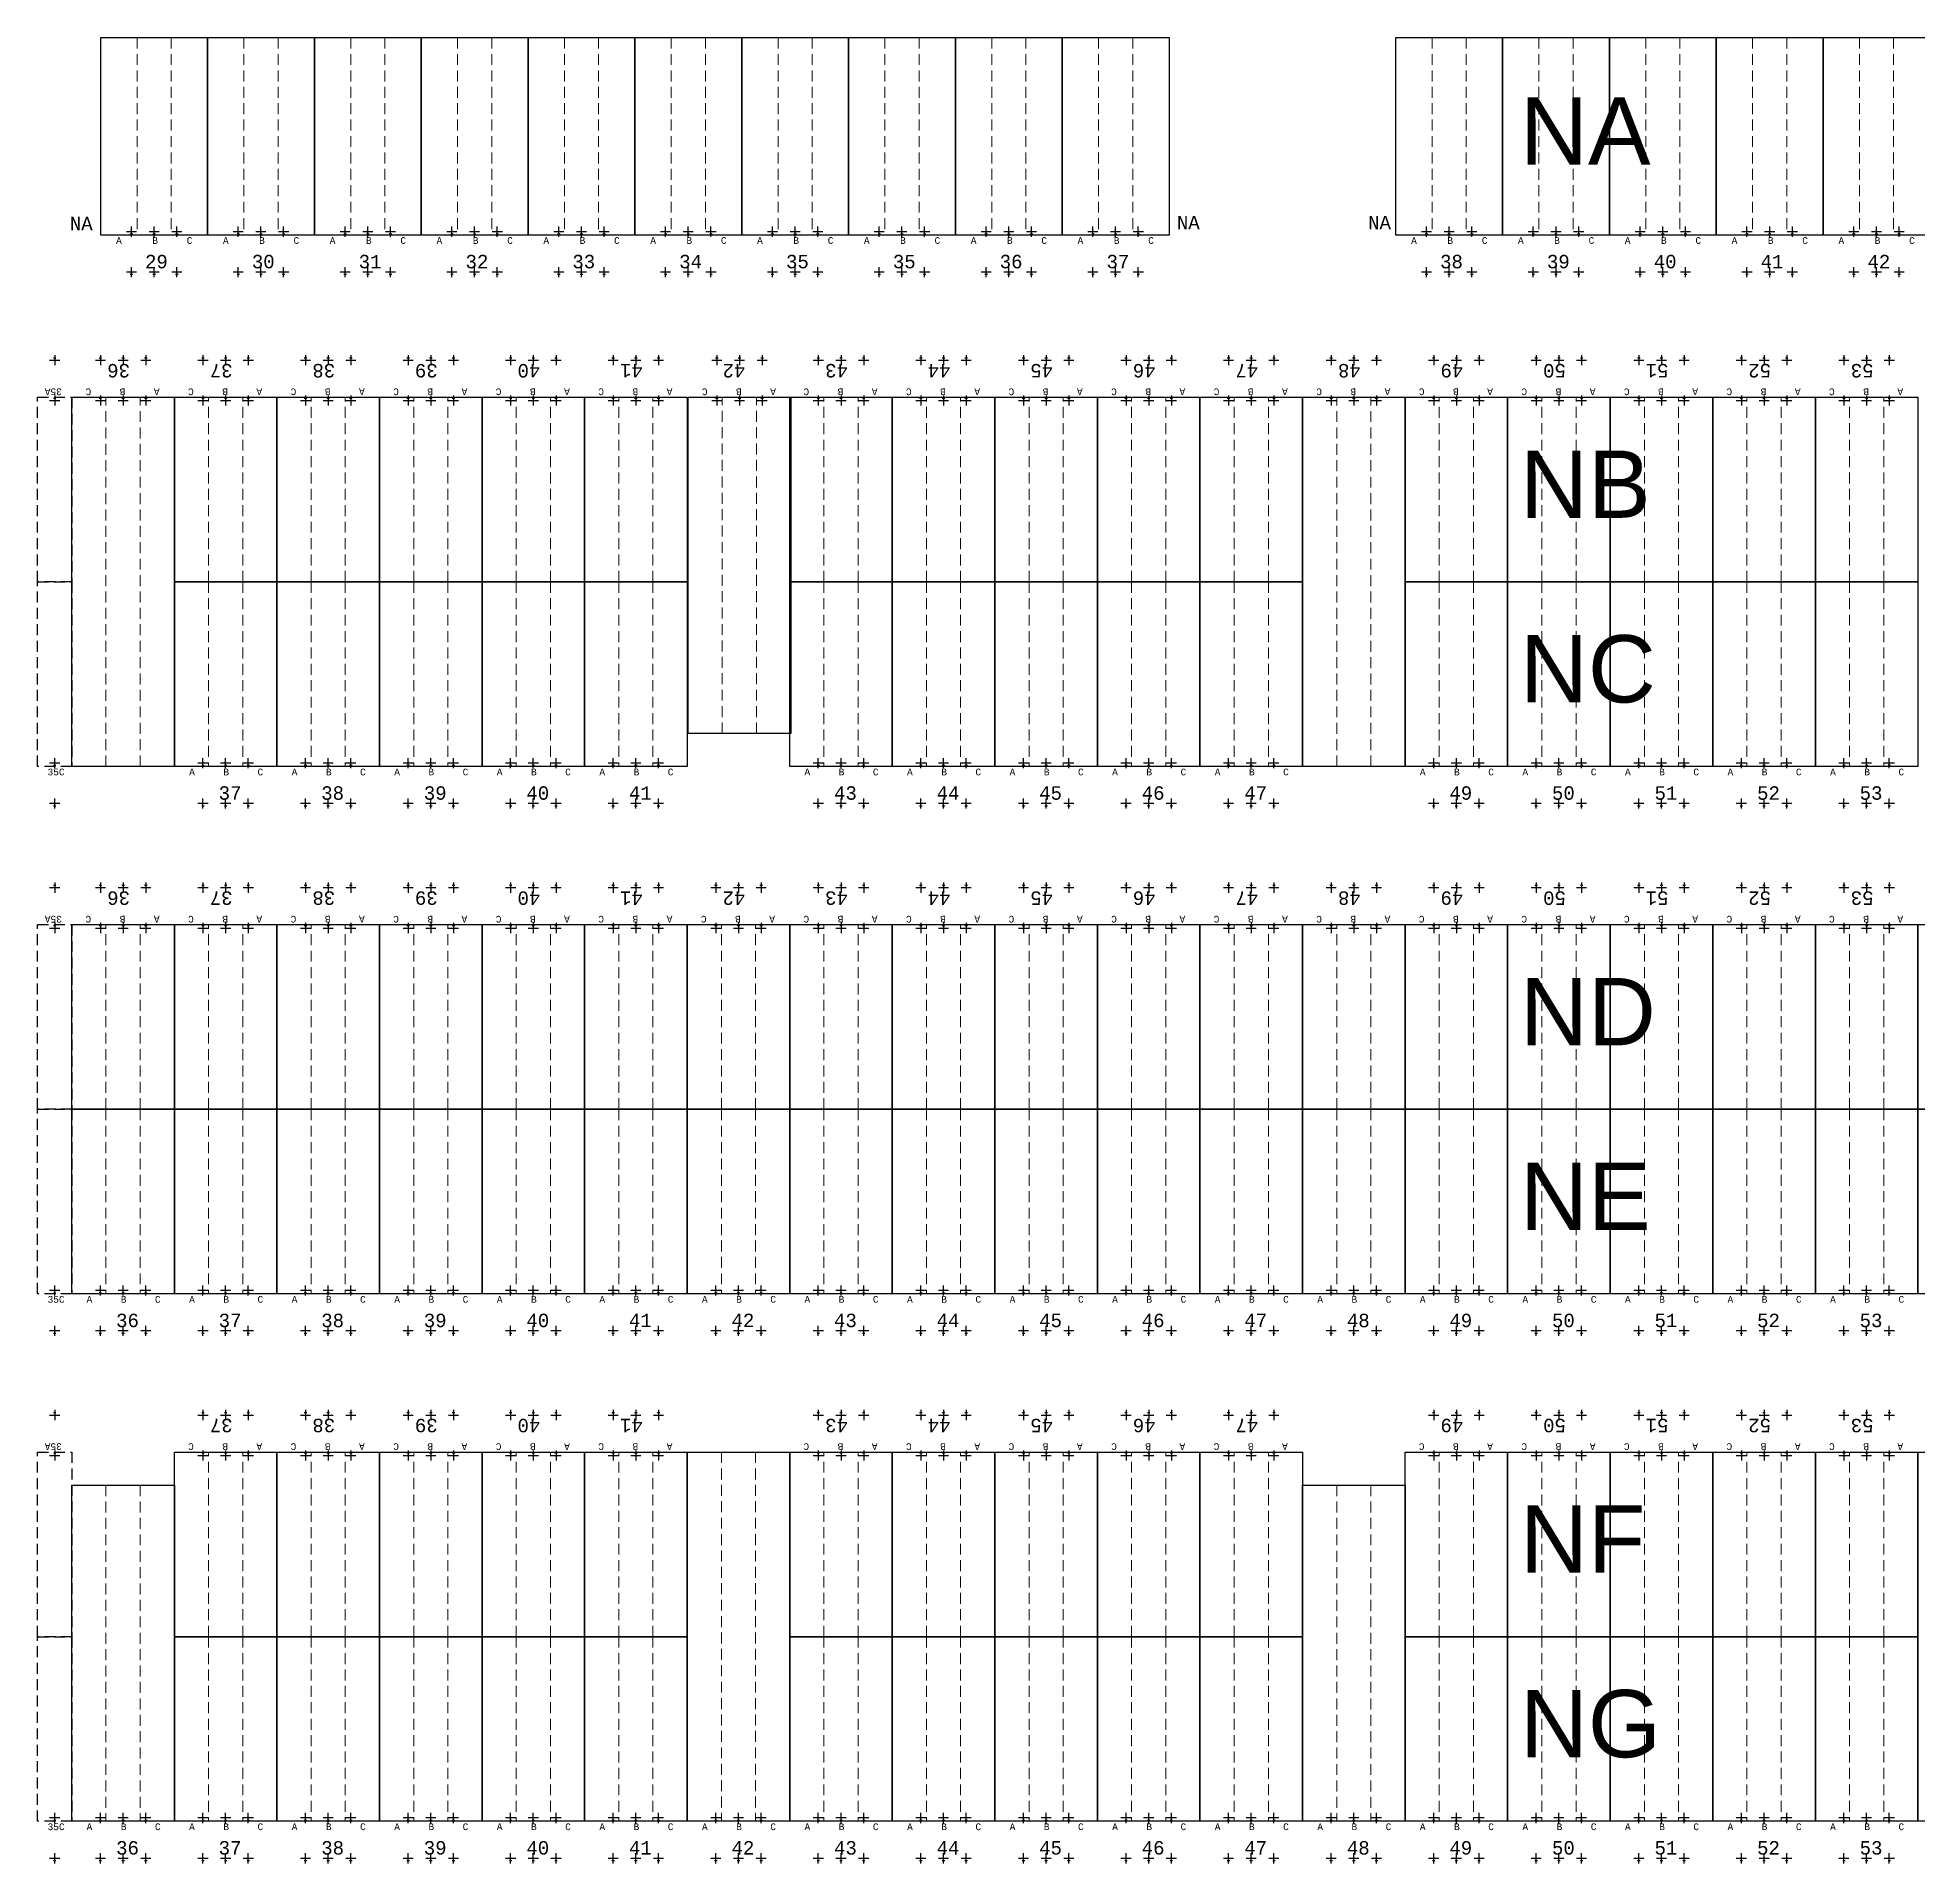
# Model space of a CAD drawing. Header units: millimetres. Extents: x 943 to 655635, y 611 to 177910.
# Drawn here: x 472979 to 528874, y 123657 to 177910 of the extents above; entities that cross this region are included whole.
import ezdxf

# ---------------------------------------------------------------- set-up
doc = ezdxf.new("R2010")
doc.units = ezdxf.units.MM
doc.linetypes.add('DASHED', pattern=[0.75, 0.5, -0.25])
doc.layers.add('Bin location transponder', color=250, linetype='Continuous')
doc.layers.add('WF_numbers', color=6, linetype='Continuous')
for name, color, linetype, lineweight in [('WF buffer', 1, 'DASHED', 30), ('WF transponder', 3, 'Continuous', 30), ('WF_all_bays', 5, 'Continuous', 30), ('WF_sketch_stock_areas', 30, 'Continuous', 30), ('WF_text', 252, 'Continuous', 30)]:
    doc.layers.add(name, color=color, linetype=linetype, lineweight=lineweight)
doc.styles.add('WF_txt', font='consola.ttf')
doc.styles.add('WF_txt_notes', font='arial.ttf')

# ---------------------------------------------------------------- blocks, each defined once
blk = doc.blocks.new('Bin location transponder')
at = {"layer": 'Bin location transponder', "color": 3, "lineweight": 30}
for p, q in [((-600, 0), (600, 0)), ((-150, 300), (150, 300)), ((0, 600), (0, -600))]:
    blk.add_line(p, q, dxfattribs=at)
blk = doc.blocks.new('WF 10x18ft bay')
at = {"layer": 'WF_all_bays', "linetype": 'DASHED', "lineweight": 5, "ltscale": 650}
for p, q in [((1016, 5486), (1016, 0)), ((2032, 5486), (2032, 0))]:
    blk.add_line(p, q, dxfattribs=at)
at = {"layer": 'WF_all_bays'}
blk.add_lwpolyline([(0, 5486), (3048, 5486), (3048, 0), (0, 0)], close=True, dxfattribs=at)
at = {"layer": 'WF transponder', "xscale": 0.25, "yscale": 0.25, "zscale": 0.25, "rotation": 180.0000000062352}
for p in [(850, 100), (1524, 100), (2198, 100), (850, -1100), (1524, -1100), (2198, -1100)]:
    blk.add_blockref('Bin location transponder', p, dxfattribs=at)
at = {"layer": 'WF_numbers', "linetype": 'DASHED', "char_height": 200, "attachment_point": 1, "rotation": 0, "style": 'WF_txt'}
for s, insert in [('A', (439, -62, -723)), ('B', (1455, -62, -723)), ('C', (2471, -62, -723))]:
    blk.add_mtext_dynamic_manual_height_columns(s, width=423.53, gutter_width=2118, heights=[0], dxfattribs=dict(at, insert=insert))
blk = doc.blocks.new('WF 10x36ft bay')
at = {"layer": 'WF_all_bays', "linetype": 'DASHED', "lineweight": 5, "ltscale": 650}
for p, q in [((1016, 10973), (1016, 0)), ((2032, 10973), (2032, 0))]:
    blk.add_line(p, q, dxfattribs=at)
at = {"layer": 'WF_all_bays'}
blk.add_lwpolyline([(0, 10973), (3048, 10973), (3048, 0), (0, 0)], close=True, dxfattribs=at)
at = {"layer": 'WF transponder', "xscale": 0.25, "yscale": 0.25, "zscale": 0.25, "rotation": 180.0000000062352}
for p in [(850, 100), (1524, 100), (2198, 100), (850, -1100), (1524, -1100), (2198, -1100)]:
    blk.add_blockref('Bin location transponder', p, dxfattribs=at)
at = {"layer": 'WF_numbers', "linetype": 'DASHED', "char_height": 200, "attachment_point": 1, "rotation": 0, "style": 'WF_txt'}
for s, insert in [('A', (439, -62, -723)), ('B', (1455, -62, -723)), ('C', (2471, -62, -723))]:
    blk.add_mtext_dynamic_manual_height_columns(s, width=423.53, gutter_width=2118, heights=[0], dxfattribs=dict(at, insert=insert))
blk = doc.blocks.new('WF 40x216in buffer')
at = {"layer": 'WF buffer', "ltscale": 650}
blk.add_lwpolyline([(0, 5486), (1016, 5486), (1016, 0), (0, 0)], close=True, dxfattribs=at)
at = {"layer": 'WF transponder', "xscale": 0.25, "yscale": 0.25, "zscale": 0.25, "rotation": 180.0000000062352}
for p in [(508, 100), (508, -1100)]:
    blk.add_blockref('Bin location transponder', p, dxfattribs=at)
blk = doc.blocks.new('WF 125x231in bay')
at = {"layer": 'WF_all_bays', "linetype": 'DASHED', "lineweight": 5, "ltscale": 650}
for p, q in [((1079, 5867), (1079, 0)), ((2095, 5867), (2095, 0))]:
    blk.add_line(p, q, dxfattribs=at)
at = {"layer": 'WF_all_bays'}
blk.add_lwpolyline([(0, 5867), (3175, 5867), (3175, 0), (0, 0)], close=True, dxfattribs=at)
at = {"layer": 'WF transponder', "xscale": 0.25, "yscale": 0.25, "zscale": 0.25, "rotation": 180.0000000062352}
for p in [(913, 100), (1587, 100), (2261, 100), (913, -1100), (1587, -1100), (2261, -1100)]:
    blk.add_blockref('Bin location transponder', p, dxfattribs=at)
at = {"layer": 'WF_numbers', "linetype": 'DASHED', "char_height": 200, "attachment_point": 1, "rotation": 0, "style": 'WF_txt'}
for s, insert in [('A', (457, -62, -723)), ('B', (1532, -62, -723)), ('C', (2556, -62, -723))]:
    blk.add_mtext_dynamic_manual_height_columns(s, width=423.53, gutter_width=2118, heights=[0], dxfattribs=dict(at, insert=insert))
blk = doc.blocks.new('WF 10x34ft bay')
at = {"layer": 'WF_all_bays', "linetype": 'DASHED', "lineweight": 5, "ltscale": 650}
for p, q in [((1016, 9990), (1016, 0)), ((2032, 9990), (2032, 0))]:
    blk.add_line(p, q, dxfattribs=at)
at = {"layer": 'WF_all_bays'}
blk.add_lwpolyline([(0, 9990), (3048, 9990), (3048, 0), (0, 0)], close=True, dxfattribs=at)
at = {"layer": 'WF transponder', "xscale": 0.25, "yscale": 0.25, "zscale": 0.25, "rotation": 180}
for p in [(850, 100), (1524, 100), (2198, 100), (850, -1100), (1524, -1100), (2198, -1100)]:
    blk.add_blockref('Bin location transponder', p, dxfattribs=at)
at = {"layer": 'WF_numbers', "linetype": 'DASHED', "char_height": 200, "attachment_point": 1, "rotation": 0, "style": 'WF_txt'}
for s, insert in [('A', (439, -62, -723)), ('B', (1455, -62, -723)), ('C', (2471, -62, -723))]:
    blk.add_mtext_dynamic_manual_height_columns(s, width=423.53, gutter_width=2118, heights=[0], dxfattribs=dict(at, insert=insert))

msp = doc.modelspace()

# ---------------------------------------------------------------- block references
at = {"layer": 'WF_all_bays'}
for name, p in [('WF 125x231in bay', (474854, 172043, -162219)), ('WF 125x231in bay', (478029, 172043, -162219)), ('WF 125x231in bay', (481204, 172043, -162219)), ('WF 125x231in bay', (484379, 172043, -162219)), ('WF 125x231in bay', (487554, 172043, -162219)), ('WF 125x231in bay', (490729, 172043, -162219)), ('WF 125x231in bay', (493904, 172043, -162219)), ('WF 125x231in bay', (497079, 172043, -162219)), ('WF 125x231in bay', (500254, 172043, -162219)), ('WF 125x231in bay', (503429, 172043, -162219)), ('WF 125x231in bay', (513342, 172043, -162219)), ('WF 125x231in bay', (516517, 172043, -162219)), ('WF 125x231in bay', (519692, 172043, -162219)), ('WF 125x231in bay', (522867, 172043, -162219)), ('WF 125x231in bay', (526042, 172043, -162219)), ('WF 10x18ft bay', (477043, 156251, -162219)), ('WF 10x18ft bay', (480091, 156251, -162219)), ('WF 10x18ft bay', (483139, 156251, -162219)), ('WF 10x18ft bay', (486187, 156251, -162219)), ('WF 10x18ft bay', (489235, 156251, -162219)), ('WF 10x18ft bay', (495331, 156251, -162219)), ('WF 10x18ft bay', (498379, 156251, -162219)), ('WF 10x18ft bay', (501427, 156251, -162219)), ('WF 10x18ft bay', (504475, 156251, -162219)), ('WF 10x18ft bay', (507523, 156251, -162219)), ('WF 10x18ft bay', (513619, 156251, -162219)), ('WF 10x18ft bay', (516667, 156251, -162219)), ('WF 10x18ft bay', (519715, 156251, -162219)), ('WF 10x18ft bay', (522763, 156251, -162219)), ('WF 10x18ft bay', (525811, 156251, -162219)), ('WF 10x18ft bay', (473995, 140579, -162219)), ('WF 10x18ft bay', (477043, 140579, -162219)), ('WF 10x18ft bay', (480091, 140579, -162219)), ('WF 10x18ft bay', (483139, 140579, -162219)), ('WF 10x18ft bay', (486187, 140579, -162219)), ('WF 10x18ft bay', (489235, 140579, -162219)), ('WF 10x18ft bay', (492283, 140579, -162219)), ('WF 10x18ft bay', (495331, 140579, -162219)), ('WF 10x18ft bay', (498379, 140579, -162219)), ('WF 10x18ft bay', (501427, 140579, -162219)), ('WF 10x18ft bay', (504475, 140579, -162219)), ('WF 10x18ft bay', (507523, 140579, -162219)), ('WF 10x18ft bay', (510571, 140579, -162219)), ('WF 10x18ft bay', (513619, 140579, -162219)), ('WF 10x18ft bay', (516667, 140579, -162219)), ('WF 10x18ft bay', (519715, 140579, -162219)), ('WF 10x18ft bay', (522763, 140579, -162219)), ('WF 10x18ft bay', (525811, 140579, -162219)), ('WF 10x18ft bay', (528859, 140579, -162219)), ('WF 10x36ft bay', (492283, 124907, -162219)), ('WF 10x36ft bay', (528859, 124907, -162219)), ('WF 10x18ft bay', (477043, 124907, -162219)), ('WF 10x18ft bay', (480091, 124907, -162219)), ('WF 10x18ft bay', (483139, 124907, -162219)), ('WF 10x18ft bay', (486187, 124907, -162219)), ('WF 10x18ft bay', (489235, 124907, -162219)), ('WF 10x18ft bay', (495331, 124907, -162219)), ('WF 10x18ft bay', (498379, 124907, -162219)), ('WF 10x18ft bay', (501427, 124907, -162219)), ('WF 10x18ft bay', (504475, 124907, -162219)), ('WF 10x18ft bay', (507523, 124907, -162219)), ('WF 10x18ft bay', (513619, 124907, -162219)), ('WF 10x18ft bay', (516667, 124907, -162219)), ('WF 10x18ft bay', (519715, 124907, -162219)), ('WF 10x18ft bay', (522763, 124907, -162219)), ('WF 10x18ft bay', (525811, 124907, -162219))]:
    msp.add_blockref(name, p, dxfattribs=at)
for name, p, rotation in [('WF 10x36ft bay', (477043, 167224, -162219), 180.0000000000523), ('WF 10x18ft bay', (480091, 167224, -162219), 179.9999999999069), ('WF 10x18ft bay', (483139, 167224, -162219), 179.9999999999069), ('WF 10x18ft bay', (486187, 167224, -162219), 179.9999999999069), ('WF 10x18ft bay', (489235, 167224, -162219), 179.9999999999069), ('WF 10x18ft bay', (492283, 167224, -162219), 179.9999999999069), ('WF 10x18ft bay', (498379, 167224, -162219), 179.9999999999069), ('WF 10x18ft bay', (501427, 167224, -162219), 179.9999999999069), ('WF 10x18ft bay', (504475, 167224, -162219), 179.9999999999069), ('WF 10x18ft bay', (507523, 167224, -162219), 179.9999999999069), ('WF 10x18ft bay', (510571, 167224, -162219), 179.9999999999069), ('WF 10x36ft bay', (513619, 167224, -162219), 180.0000000000523), ('WF 10x18ft bay', (516667, 167224, -162219), 179.9999999999069), ('WF 10x18ft bay', (519715, 167224, -162219), 179.9999999999069), ('WF 10x18ft bay', (522763, 167224, -162219), 179.9999999999069), ('WF 10x18ft bay', (525811, 167224, -162219), 179.9999999999069), ('WF 10x18ft bay', (528859, 167224, -162219), 179.9999999999069), ('WF 10x18ft bay', (477043, 151552, -162219), 179.9999999999069), ('WF 10x18ft bay', (480091, 151552, -162219), 179.9999999999069), ('WF 10x18ft bay', (483139, 151552, -162219), 179.9999999999069), ('WF 10x18ft bay', (486187, 151552, -162219), 179.9999999999069), ('WF 10x18ft bay', (489235, 151552, -162219), 179.9999999999069), ('WF 10x18ft bay', (492283, 151552, -162219), 179.9999999999069), ('WF 10x18ft bay', (495331, 151552, -162219), 179.9999999999069), ('WF 10x18ft bay', (498379, 151552, -162219), 179.9999999999069), ('WF 10x18ft bay', (501427, 151552, -162219), 179.9999999999069), ('WF 10x18ft bay', (504475, 151552, -162219), 179.9999999999069), ('WF 10x18ft bay', (507523, 151552, -162219), 179.9999999999069), ('WF 10x18ft bay', (510571, 151552, -162219), 179.9999999999069), ('WF 10x18ft bay', (513619, 151552, -162219), 179.9999999999069), ('WF 10x18ft bay', (516667, 151552, -162219), 179.9999999999069), ('WF 10x18ft bay', (519715, 151552, -162219), 179.9999999999069), ('WF 10x18ft bay', (522763, 151552, -162219), 179.9999999999069), ('WF 10x18ft bay', (525811, 151552, -162219), 179.9999999999069), ('WF 10x18ft bay', (528859, 151552, -162219), 179.9999999999069), ('WF 10x18ft bay', (531907, 151552, -162219), 179.9999999999069), ('WF 10x18ft bay', (480091, 135880, -162219), 179.9999999999069), ('WF 10x18ft bay', (483139, 135880, -162219), 179.9999999999069), ('WF 10x18ft bay', (486187, 135880, -162219), 179.9999999999069), ('WF 10x18ft bay', (489235, 135880, -162219), 179.9999999999069), ('WF 10x18ft bay', (492283, 135880, -162219), 179.9999999999069), ('WF 10x18ft bay', (498379, 135880, -162219), 179.9999999999069), ('WF 10x18ft bay', (501427, 135880, -162219), 179.9999999999069), ('WF 10x18ft bay', (504475, 135880, -162219), 179.9999999999069), ('WF 10x18ft bay', (507523, 135880, -162219), 179.9999999999069), ('WF 10x18ft bay', (510571, 135880, -162219), 179.9999999999069), ('WF 10x18ft bay', (516667, 135880, -162219), 179.9999999999069), ('WF 10x18ft bay', (519715, 135880, -162219), 179.9999999999069), ('WF 10x18ft bay', (522763, 135880, -162219), 179.9999999999069), ('WF 10x18ft bay', (525811, 135880, -162219), 179.9999999999069), ('WF 10x18ft bay', (528859, 135880, -162219), 179.9999999999069)]:
    msp.add_blockref(name, p, dxfattribs=dict(at, rotation=rotation))
at = {"layer": 'WF_all_bays', "color": 7, "true_color": 0xffffff, "rotation": 180}
msp.add_blockref('WF 10x34ft bay', (495360, 167224, -162219), dxfattribs=at)
at = {"layer": 'WF_all_bays', "color": 7, "true_color": 0xffffff}
for p in [(473995, 124907, -162219), (510571, 124907, -162219)]:
    msp.add_blockref('WF 10x34ft bay', p, dxfattribs=at)
at = {"layer": 'WF_sketch_stock_areas'}
for p, rotation in [((473995, 167224, -162219), 179.9999999998939), ((473995, 151552, -162219), 180.0000000001864), ((473995, 135880, -162219), 179.9999999990683)]:
    msp.add_blockref('WF 40x216in buffer', p, dxfattribs=dict(at, rotation=rotation))
for p in [(472979, 156251, -162219), (472979, 140579, -162219), (472979, 124907, -162219)]:
    msp.add_blockref('WF 40x216in buffer', p, dxfattribs=at)

# ---------------------------------------------------------------- texts
at = {"layer": 'WF_numbers', "linetype": 'DASHED', "char_height": 400, "style": 'WF_txt'}
for s, insert, attachment_point in [('NA', (474615, 172586, -324439), 3), ('NA', (507515, 172614, -324439), 3), ('NA', (513198, 172614, -324439), 3), ('29', (476171, 171455, -162219), 1), ('30', (479346, 171455, -162219), 1), ('31', (482521, 171455, -162219), 1), ('32', (485696, 171455, -162219), 1), ('33', (488871, 171455, -162219), 1), ('34', (492046, 171455, -162219), 1), ('35', (495221, 171455, -162219), 1), ('35', (498396, 171455, -162219), 1), ('36', (501571, 171455, -162219), 1), ('37', (504746, 171455, -162219), 1), ('38', (514659, 171455, -162219), 1), ('39', (517834, 171455, -162219), 1), ('40', (521009, 171455, -162219), 1), ('41', (524184, 171455, -162219), 1), ('42', (527359, 171455, -162219), 1), ('37', (478360, 155663, -162219), 1), ('38', (481408, 155663, -162219), 1), ('39', (484456, 155663, -162219), 1), ('40', (487504, 155663, -162219), 1), ('41', (490552, 155663, -162219), 1), ('43', (496648, 155663, -162219), 1), ('44', (499696, 155663, -162219), 1), ('45', (502744, 155663, -162219), 1), ('46', (505792, 155663, -162219), 1), ('47', (508840, 155663, -162219), 1), ('49', (514936, 155663, -162219), 1), ('50', (517984, 155663, -162219), 1), ('51', (521032, 155663, -162219), 1), ('52', (524080, 155663, -162219), 1), ('53', (527128, 155663, -162219), 1), ('36', (475312, 139991, -162219), 1), ('37', (478360, 139991, -162219), 1), ('38', (481408, 139991, -162219), 1), ('39', (484456, 139991, -162219), 1), ('40', (487504, 139991, -162219), 1), ('41', (490552, 139991, -162219), 1), ('42', (493600, 139991, -162219), 1), ('43', (496648, 139991, -162219), 1), ('44', (499696, 139991, -162219), 1), ('45', (502744, 139991, -162219), 1), ('46', (505792, 139991, -162219), 1), ('47', (508840, 139991, -162219), 1), ('48', (511888, 139991, -162219), 1), ('49', (514936, 139991, -162219), 1), ('50', (517984, 139991, -162219), 1), ('51', (521032, 139991, -162219), 1), ('52', (524080, 139991, -162219), 1), ('53', (527128, 139991, -162219), 1), ('36', (475312, 124319, -162219), 1), ('37', (478360, 124319, -162219), 1), ('38', (481408, 124319, -162219), 1), ('39', (484456, 124319, -162219), 1), ('40', (487504, 124319, -162219), 1), ('41', (490552, 124319, -162219), 1), ('42', (493600, 124319, -162219), 1), ('43', (496648, 124319, -162219), 1), ('44', (499696, 124319, -162219), 1), ('45', (502744, 124319, -162219), 1), ('46', (505792, 124319, -162219), 1), ('47', (508840, 124319, -162219), 1), ('48', (511888, 124319, -162219), 1), ('49', (514936, 124319, -162219), 1), ('50', (517984, 124319, -162219), 1), ('51', (521032, 124319, -162219), 1), ('52', (524080, 124319, -162219), 1), ('53', (527128, 124319, -162219), 1)]:
    msp.add_mtext_dynamic_manual_height_columns(s, width=423.53, gutter_width=2118, heights=[0], dxfattribs=dict(at, insert=insert, attachment_point=attachment_point))
at = {"layer": 'WF_numbers', "linetype": 'DASHED', "attachment_point": 1, "style": 'WF_txt'}
for s, insert, char_height, rotation in [('36', (475726, 167812, -162219), 400, 180), ('37', (478774, 167812, -162219), 400, 180), ('38', (481822, 167812, -162219), 400, 180), ('39', (484870, 167812, -162219), 400, 180), ('40', (487918, 167812, -162219), 400, 180), ('41', (490966, 167812, -162219), 400, 180), ('42', (494014, 167812, -162219), 400, 180), ('43', (497062, 167812, -162219), 400, 180), ('44', (500110, 167812, -162219), 400, 180), ('45', (503158, 167812, -162219), 400, 180), ('46', (506206, 167812, -162219), 400, 180), ('47', (509254, 167812, -162219), 400, 180), ('48', (512302, 167812, -162219), 400, 180), ('49', (515350, 167812, -162219), 400, 180), ('50', (518398, 167812, -162219), 400, 180), ('51', (521446, 167812, -162219), 400, 180), ('52', (524494, 167812, -162219), 400, 180), ('53', (527542, 167812, -162219), 400, 180), ('35A', (473700, 167286, -162943), 200, 180), ('35C', (473274, 156188, -162943), 200, 0), ('36', (475726, 152140, -162219), 400, 180), ('37', (478774, 152140, -162219), 400, 180), ('38', (481822, 152140, -162219), 400, 180), ('39', (484870, 152140, -162219), 400, 180), ('40', (487918, 152140, -162219), 400, 180), ('41', (490966, 152140, -162219), 400, 180), ('42', (494014, 152140, -162219), 400, 180), ('43', (497062, 152140, -162219), 400, 180), ('44', (500110, 152140, -162219), 400, 180), ('45', (503158, 152140, -162219), 400, 180), ('46', (506206, 152140, -162219), 400, 180), ('47', (509254, 152140, -162219), 400, 180), ('48', (512302, 152140, -162219), 400, 180), ('49', (515350, 152140, -162219), 400, 180), ('50', (518398, 152140, -162219), 400, 180), ('51', (521446, 152140, -162219), 400, 180), ('52', (524494, 152140, -162219), 400, 180), ('53', (527542, 152140, -162219), 400, 180), ('35A', (473700, 151614, -162943), 200, 180), ('35C', (473274, 140517, -162943), 200, 0), ('37', (478774, 136468, -162219), 400, 180), ('38', (481822, 136468, -162219), 400, 180), ('39', (484870, 136468, -162219), 400, 180), ('40', (487918, 136468, -162219), 400, 180), ('41', (490966, 136468, -162219), 400, 180), ('43', (497062, 136468, -162219), 400, 180), ('44', (500110, 136468, -162219), 400, 180), ('45', (503158, 136468, -162219), 400, 180), ('46', (506206, 136468, -162219), 400, 180), ('47', (509254, 136468, -162219), 400, 180), ('49', (515350, 136468, -162219), 400, 180), ('50', (518398, 136468, -162219), 400, 180), ('51', (521446, 136468, -162219), 400, 180), ('52', (524494, 136468, -162219), 400, 180), ('53', (527542, 136468, -162219), 400, 180), ('35A', (473700, 135942, -162943), 200, 180), ('35C', (473274, 124845, -162943), 200, 0)]:
    msp.add_mtext_dynamic_manual_height_columns(s, width=423.53, gutter_width=2118, heights=[0], dxfattribs=dict(at, insert=insert, char_height=char_height, rotation=rotation))
at = {"layer": 'WF_text', "char_height": 2000, "attachment_point": 1, "style": 'WF_txt_notes'}
for s, insert in [('NA', (517035, 176135, -162581)), ('NB', (517035, 165640, -162581)), ('NC', (517035, 160154, -162581)), ('ND', (517035, 149968, -162581)), ('NE', (517035, 144482, -162581)), ('NF', (517035, 134297, -162581)), ('NG', (517035, 128810, -162581))]:
    msp.add_mtext_dynamic_manual_height_columns(s, width=1096.38, gutter_width=2118, heights=[0], dxfattribs=dict(at, insert=insert))

doc.saveas('drawing.dxf')
